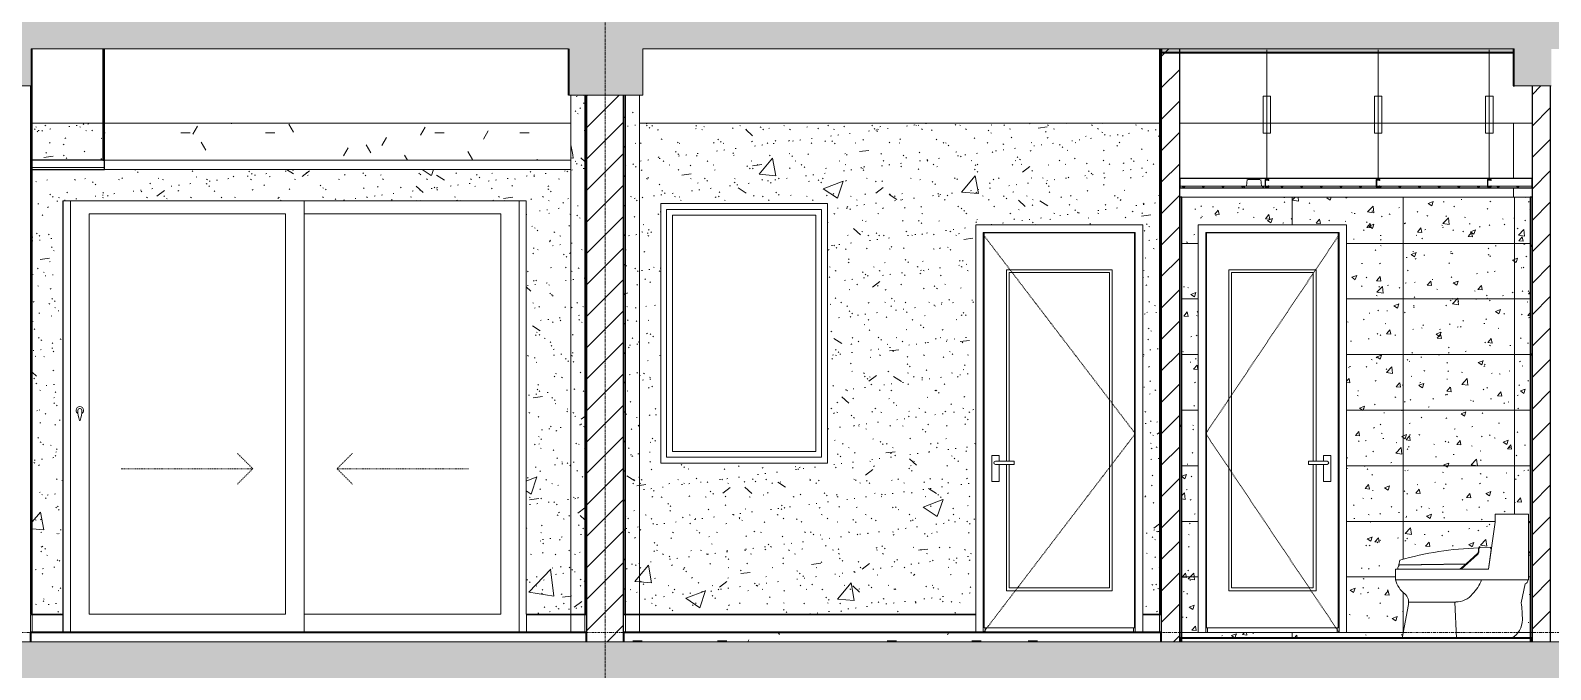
# Model space of a CAD drawing. Header units: millimetres. Extents: x -92143 to -2058, y -8802 to 35300.
# Drawn here: x -64837 to -56637, y 19000 to 22450 of the extents above; entities that cross this region are included whole.
import ezdxf

# ---------------------------------------------------------------- set-up
doc = ezdxf.new("R2010")
doc.units = ezdxf.units.MM
for name, pattern in [('Centre', [31.75, 6.35, -4.7625, 15.875, -4.7625]), ('Dash', [6.35, 3.175, -3.175]), ('Grid Line', [22.225, 12.7, -3.175, 3.175, -3.175])]:
    doc.linetypes.add(name, pattern=pattern)
for name, color, linetype, lineweight in [('0-1', 7, 'Continuous', 5), ('A-CLNG', 13, 'Continuous', 9), ('A-CLNG-1', 250, 'Continuous', 25), ('A-CLNG-2', 7, 'Continuous', 9), ('A-CLNG-PATT-1', 9, 'Continuous', 9), ('A-CLNG-PATT-3', 254, 'Continuous', 18), ('A-DETL-GENF', 92, 'Continuous', 9), ('A-DETL-GENF-1', 7, 'Continuous', 9), ('A-DETL-GENF-HDLN-1', 7, 'Dash', 9), ('A-DETL-THIN', 151, 'Continuous', 9), ('A-DOOR', 31, 'Continuous', 9), ('A-DOOR-1', 7, 'Continuous', 9), ('A-DOOR-FRAM', 31, 'Continuous', 9), ('A-DOOR-GLAZ', 31, 'Continuous', 9), ('A-DOOR-HDLN', 31, 'Dash', 18), ('A-FLOR-1', 10, 'Continuous', 35), ('A-FLOR-HRAL', 11, 'Continuous', 9), ('A-FLOR-HRAL-1', 253, 'Continuous', 18), ('A-FLOR-HRAL-2', 9, 'Continuous', 9), ('A-FLOR-LEVL-2', 51, 'Centre', 9), ('A-FLOR-PATT-1', 7, 'Continuous', 9), ('A-FLOR-PATT-2', 67, 'Continuous', 9), ('A-GLAZ', 151, 'Continuous', 9), ('A-GLAZ-1', 7, 'Continuous', 9), ('A-WALL-1', 7, 'Continuous', 9), ('A-WALL-2', 250, 'Continuous', 25), ('A-WALL-3', 113, 'Continuous', 25), ('A-WALL-PATT-1', 7, 'Continuous', 9), ('A-WALL-PATT-2', 9, 'Continuous', 9), ('A-WALL-PATT-4', 111, 'Continuous', 9), ('E-LITE-EQPM', 33, 'Continuous', 9), ('E-LITE-EQPM-1', 7, 'Continuous', 9), ('I-WALL-1', 250, 'Continuous', 25), ('I-WALL-2', 7, 'Continuous', 9), ('P-SANR-FIXT', 6, 'Continuous', 9), ('P-SANR-FIXT-1', 7, 'Continuous', 9), ('S-BEAM-1', 12, 'Continuous', 5), ('S-BEAM-2', 7, 'Continuous', 9), ('S-BEAM-3', 10, 'Continuous', 35), ('S-COLS-1', 7, 'Continuous', 9), ('S-GRID-1', 1, 'Grid Line', 9)]:
    doc.layers.add(name, color=color, linetype=linetype, lineweight=lineweight)
pattern_1 = [(0, (-51987.05, 14125), (609.6, 152.4), [50.292, -406.908, 50.292, -406.908, -2438.4]), (0, (-51987.05, 14125), (609.6, 152.4), [-914.4, 50.292, -864.108, 50.292, -406.908, -1066.8]), (0, (-51987.05, 14125), (609.6, 152.4), [-2286, 50.292, -254.508, 50.292, -711.708]), (120, (-51758.45, 14201.2), (-436.7823, 451.7291), [50.292, -406.908, 50.292, -2845.308]), (120, (-51758.45, 14201.2), (-436.7823, 451.7291), [-507.492, -406.908, 50.292, -864.108, -1524]), (120, (-51758.45, 14201.2), (-436.7823, 451.7291), [-1828.8, 50.292, -406.908, 50.292, -1016.508]), (120, (-51758.45, 14201.2), (-436.7823, 451.7291), [-2336.292, -254.508, 50.292, -711.708]), (240, (-51682.25, 14506), (-172.8177, -604.1291), [50.292, -406.908, 50.292, -406.908, -2438.4]), (240, (-51682.25, 14506), (-172.8177, -604.1291), [-914.4, 50.292, -864.108, 50.292, -406.908, -1066.8]), (240, (-51682.25, 14506), (-172.8177, -604.1291), [-2286, 50.292, -254.508, 50.292, -711.708])]
pattern_2 = [(45, (-51987.05, 14125), (-79.5495, 79.5495), [])]
pattern_3 = [(50, (-51987.05, 14125), (1093.104, -95.634), [114.3, -1257.3]), (355, (-51987, 14125), (-211.46, 1146.34), [91.44, -1005.84]), (100.451, (-51896, 14117), (881.656, 1050.7), [97.14, -1068.54]), (46.184, (-51987, 14429.8), (1626.47, -252.26), [171.45, -1885.95]), (96.636, (-51851.5, 14408.8), (1424.42, 1484.57), [145.71, -1602.81]), (351.184, (-51987, 14429.8), (1424.43, 1484.55), [137.16, -1508.76]), (21, (-51834.65, 14353.6), (909.686, -613.59), [114.3, -1257.3]), (326, (-51834.7, 14353.6), (370.81, 1105.13), [91.44, -1005.84]), (71.451, (-51758.8, 14302.5), (1280.5, 491.53), [97.14, -1068.54]), (37.5, (-51987.05, 14125), (18.531, 507.33), [50.292, -943.356, 50.292, -970.788, -1009.65]), (37.5, (-51987.05, 14125), (18.531, 507.33), [-2014.73, 50.29, -959.36]), (7.5, (-51987.05, 14125), (400.918, 601.084), [50.292, -531.876, 50.292, -920.496, -384.81]), (7.5, (-51987.05, 14125), (400.918, 601.084), [-1552.956, 50.29, -334.52]), (327.5, (-52326.9, 14125), (813.545, -34.374), [50.292, -330.708, 50.292, -1138.428, -1577.34]), (327.5, (-52326.9, 14125), (813.545, -34.374), [-1569.72, 50.29, -1527.05]), (317.5, (-52479.3, 14125), (888.775, 152.56), [50.29, -445.01, 50.29, -739.14, -1120.14]), (317.5, (-52479.3, 14125), (888.775, 152.56), [-1284.73, 50.29, -1069.85])]
pattern_4 = [(37.5, (-51987.05, 14125), (-4.7995, 146.8239), [5.029, -110.795, 5.029, -124.511, -123.825]), (37.5, (-51987.05, 14125), (-4.7995, 146.8239), [-245.364, 5.029, -118.796]), (7.5, (-51987.05, 14125), (134.8574, 215.0472), [5.029, -57.455, 5.029, -99.365, -40.005]), (7.5, (-51987.05, 14125), (134.8574, 215.0472), [-166.878, 5.029, -34.976]), (327.5, (-52080.78, 14125), (237.2978, 0.4316), [5.029, -33.071, 5.029, -132.131, -179.07]), (327.5, (-52080.78, 14125), (237.2978, 0.4316), [-175.26, 5.029, -174.041]), (317.5, (-52080.78, 14125), (229.067, 66.8792), [5.029, -14.021, 5.029, -84.887, -102.87]), (317.5, (-52080.78, 14125), (229.067, 66.8792), [-108.966, 5.029, -97.841])]
pattern_5 = [(45, (-51987.05, 14125), (-84.8528, 84.8528), [])]

# ---------------------------------------------------------------- blocks, each defined once
blk = doc.blocks.new('NCV_TKTC_KET CAU_rvt-1-TKCS_MẶT CẮT E')
at = {"layer": 'A-FLOR-PATT-1'}
h = blk.add_hatch(color=256, dxfattribs=at)
h.paths.add_polyline_path([(-73236.9, 22330), (-73236.9, 22350), (-75336.9, 22350), (-75336.9, 22330), (-73506.3, 22330)])
h.paths.add_polyline_path([(-48844.9, 22330), (-48635.6, 22330), (-48635.6, 22350), (-50536.9, 22350), (-50536.9, 22330), (-49461.4, 22330)])
h.paths.add_polyline_path([(-20336.9, 22330), (-20336.9, 22350), (-22235.3, 22350), (-22235.3, 22330), (-20484.2, 22330)])
h.paths.add_polyline_path([(-66936.9, 22330), (-65032.3, 22330), (-65032.3, 22350), (-66936.9, 22350)])
h.paths.add_polyline_path([(-48435.6, 22330), (-48433.3, 22330), (-48433.3, 22350), (-48435.6, 22350)])
h.paths.add_polyline_path([(-22435.3, 22330), (-22435.3, 22350), (-22438.4, 22349.9), (-22438.4, 22330)])
h.paths.add_polyline_path([(-42336.9, 22330), (-40434.4, 22330), (-40434.4, 22350), (-42336.9, 22350)])
h.paths.add_polyline_path([(-56833.3, 22330), (-56833.3, 22350), (-58736.9, 22350), (-58736.9, 22330), (-56859.9, 22330)])
h.paths.add_polyline_path([(-28536.9, 22330), (-28536.9, 22350), (-30435.3, 22350), (-30435.3, 22330), (-29115.7, 22330)])
h.paths.add_polyline_path([(-30635.3, 22330), (-30635.3, 22350), (-30638.4, 22350), (-30638.4, 22330)])
at = {"layer": 'S-BEAM-1'}
blk.add_hatch(color=256, dxfattribs=at).paths.add_polyline_path([(-56833.3, 22150), (-56833.3, 22350), (-56836.9, 22350), (-56836.9, 22150)])
at = {"layer": 'A-FLOR-1'}
for p, q in [((-58736.9, 22350), (-58736.9, 22330)), ((-58736.9, 22330), (-56833.3, 22330))]:
    blk.add_line(p, q, dxfattribs=at)
at = {"layer": 'S-BEAM-2'}
for p, q in [((-64446.9, 21950), (-64826.9, 21950)), ((-61921.9, 21950), (-64436.9, 21950)), ((-59936.9, 21950), (-61551.9, 21950)), ((-58746.9, 21950), (-59936.9, 21950)), ((-56836.9, 21950), (-58636.9, 21950)), ((-56736.9, 21950), (-56836.9, 21950))]:
    blk.add_line(p, q, dxfattribs=at)
at = {"layer": 'S-BEAM-3'}
for p, q in [((-61934.4, 22350), (-61934.4, 22100)), ((-56836.9, 22350), (-56836.9, 22150)), ((-56836.9, 22150), (-56833.3, 22150))]:
    blk.add_line(p, q, dxfattribs=at)
blk = doc.blocks.new('Railing - Railing-999613-TKCS_MẶT CẮT E')
at = {"layer": 'A-FLOR-HRAL-1'}
for p, q in [((-61836.9, 22695), (-61846.9, 22695)), ((-61846.9, 22695), (-61846.9, 22600)), ((-61836.9, 22600), (-61836.9, 22695)), ((-61846.9, 22600), (-61836.9, 22600))]:
    blk.add_line(p, q, dxfattribs=at)
at = {"layer": 'A-FLOR-HRAL-2'}
for p, q in [((-62160.3, 22600), (-62160.3, 22695)), ((-62160.3, 22695), (-61921.9, 22695)), ((-61921.9, 22600), (-61921.9, 22695)), ((-61921.9, 22695), (-61846.9, 22695))]:
    blk.add_line(p, q, dxfattribs=at)
blk = doc.blocks.new('Railing - Railing-999612-TKCS_MẶT CẮT E')
at = {"layer": 'A-FLOR-HRAL-1'}
for p, q in [((-64826.9, 22695), (-64836.9, 22695)), ((-64836.9, 22695), (-64836.9, 22600)), ((-64826.9, 22600), (-64826.9, 22695)), ((-64836.9, 22600), (-64826.9, 22600))]:
    blk.add_line(p, q, dxfattribs=at)
blk = doc.blocks.new('Railing - Railing-915969-TKCS_MẶT CẮT E')
at = {"layer": 'A-FLOR-HRAL-2'}
for p, q in [((-64826.9, 5695), (-64662.4, 5695)), ((-64662.4, 5695), (-64662.4, 5600))]:
    blk.add_line(p, q, dxfattribs=at)
blk = doc.blocks.new('Railing - Railing-915982-TKCS_MẶT CẮT E')
at = {"layer": 'A-FLOR-HRAL-1'}
for p, q in [((-58736.9, 5695), (-58746.9, 5695)), ((-58746.9, 5695), (-58746.9, 5600)), ((-58736.9, 5600), (-58736.9, 5695)), ((-58746.9, 5600), (-58736.9, 5600))]:
    blk.add_line(p, q, dxfattribs=at)
at = {"layer": 'A-FLOR-HRAL-2'}
for p, q in [((-58837, 5600), (-58837, 5695)), ((-58837, 5695), (-58746.9, 5695))]:
    blk.add_line(p, q, dxfattribs=at)
blk = doc.blocks.new('Railing - Railing-915983-TKCS_MẶT CẮT E')
at = {"layer": 'A-FLOR-HRAL-1'}
for p, q in [((-61626.9, 5695), (-61636.9, 5695)), ((-61636.9, 5695), (-61636.9, 5600)), ((-61626.9, 5600), (-61626.9, 5695)), ((-61636.9, 5600), (-61626.9, 5600))]:
    blk.add_line(p, q, dxfattribs=at)
at = {"layer": 'A-FLOR-HRAL-2'}
for p, q in [((-61626.9, 5695), (-61551.9, 5695)), ((-61551.9, 5600), (-61551.9, 5695)), ((-61551.9, 5695), (-59737, 5695)), ((-59737, 5695), (-59737, 5600))]:
    blk.add_line(p, q, dxfattribs=at)
blk = doc.blocks.new('CL_01-VÁCH DỰNG THẠCH CAO CĂN HỘ LOẠI 1-5A2 - CL_01-VÁCH DỰNG THẠCH CAO CĂN HỘ LOẠI 1A-5-V186-TKCS_MẶT CẮT E')
at = {"layer": 'A-CLNG-PATT-3'}
h = blk.add_hatch(dxfattribs=at)
h.set_pattern_fill('FP_2', color=256, style=0, pattern_type=2)
h.set_pattern_definition(pattern_1)
h.paths.add_polyline_path([(-62408.7, 21750), (-61921.9, 21750), (-61921.9, 21950), (-64436.9, 21950), (-64436.9, 21750), (-63641.8, 21750)])
at = {"layer": 'A-CLNG-1'}
for p, q in [((-64446.9, 22350), (-64446.9, 21750)), ((-64436.9, 21750), (-64436.9, 22350)), ((-64446.9, 21750), (-64436.9, 21750))]:
    blk.add_line(p, q, dxfattribs=at)
blk = doc.blocks.new('DOOR_CW_01 CANH MO-PANEL KINH - DIW_01-900x2200-CỬA GỖ VÂN LAMINATE-553393-TKCS_MẶT CẮT E')
at = {"layer": 'A-DETL-GENF-HDLN-1'}
for p, q in [((-50676.9, 6673.5), (-51496.9, 7747)), ((-51496.9, 5600), (-50676.9, 6673.5))]:
    blk.add_line(p, q, dxfattribs=at)
at = {"layer": 'A-DOOR-1'}
for p, q in [((-51496.9, 7760), (-51496.9, 5600)), ((-51496.9, 7760), (-50676.9, 7760)), ((-50681.9, 7758), (-51491.9, 7758)), ((-51491.9, 7758), (-51491.9, 5626)), ((-50681.9, 5626), (-50681.9, 7758)), ((-50676.9, 5600), (-50676.9, 7760)), ((-51371.9, 6524.5), (-51371.9, 7558)), ((-51371.9, 7558), (-50801.9, 7558)), ((-50801.9, 7558), (-50801.9, 5826)), ((-51356.9, 7543), (-51356.9, 6524.5)), ((-50816.9, 7543), (-51356.9, 7543)), ((-50816.9, 5841), (-50816.9, 7543)), ((-51412.2, 6556), (-51451.7, 6556)), ((-51451.7, 6556), (-51451.7, 6416)), ((-51356.9, 6524.5), (-51431.9, 6524.5)), ((-51356.9, 6507.5), (-51431.9, 6507.5)), ((-51412.2, 6524.5), (-51412.2, 6556)), ((-51412.2, 6416), (-51412.2, 6507.5)), ((-51371.9, 5826), (-51371.9, 6507.5)), ((-51356.9, 6524.5), (-51331.1, 6524.5)), ((-51356.9, 6507.5), (-51356.9, 5841)), ((-51331.1, 6507.5), (-51356.9, 6507.5)), ((-51331.1, 6524.5), (-51331.1, 6507.5)), ((-51451.7, 6416), (-51412.2, 6416)), ((-50801.9, 5826), (-51371.9, 5826)), ((-51356.9, 5841), (-50816.9, 5841)), ((-51536.9, 5695), (-51536.9, 5700)), ((-50636.9, 5700), (-50636.9, 5695)), ((-51491.9, 5626), (-50681.9, 5626)), ((-51486.9, 5626), (-51486.9, 5600)), ((-50686.9, 5626), (-50686.9, 5600))]:
    blk.add_line(p, q, dxfattribs=at)
for start, end in [(90, 180), (180, 270)]:
    blk.add_arc((-51431.9, 6516), 8.5, start, end, dxfattribs=at)
blk = doc.blocks.new('DOOR_CW_01 CANH MO-PANEL KINH - DIG_02-800x2200-CỬA NHÔM KÍNH-401063-TKCS_MẶT CẮT E')
at = {"layer": 'A-DETL-GENF-HDLN-1'}
for p, q in [((-50297.3, 6673.5), (-49577.3, 7747)), ((-49577.3, 5600), (-50297.3, 6673.5))]:
    blk.add_line(p, q, dxfattribs=at)
at = {"layer": 'A-DOOR-1'}
for p, q in [((-50297.3, 7760), (-50297.3, 5600)), ((-50297.3, 7760), (-49577.3, 7760)), ((-50292.3, 7758), (-50292.3, 5626)), ((-49582.3, 7758), (-50292.3, 7758)), ((-49582.3, 5626), (-49582.3, 7758)), ((-49577.3, 5600), (-49577.3, 7760)), ((-50172.3, 7558), (-49702.3, 7558)), ((-50172.3, 5826), (-50172.3, 7558)), ((-49702.3, 7558), (-49702.3, 6524.5)), ((-49717.3, 7543), (-50157.3, 7543)), ((-50157.3, 7543), (-50157.3, 5841)), ((-49717.3, 6524.5), (-49717.3, 7543)), ((-49743.2, 6524.5), (-49717.3, 6524.5)), ((-49743.2, 6507.5), (-49743.2, 6524.5)), ((-49717.3, 6507.5), (-49743.2, 6507.5)), ((-49642.3, 6524.5), (-49717.3, 6524.5)), ((-49717.3, 5841), (-49717.3, 6507.5)), ((-49642.3, 6507.5), (-49717.3, 6507.5)), ((-49702.3, 6507.5), (-49702.3, 5826)), ((-49662.1, 6556), (-49662.1, 6524.5)), ((-49622.6, 6556), (-49662.1, 6556)), ((-49662.1, 6507.5), (-49662.1, 6416)), ((-49622.6, 6416), (-49622.6, 6556)), ((-49662.1, 6416), (-49622.6, 6416)), ((-49702.3, 5826), (-50172.3, 5826)), ((-50157.3, 5841), (-49717.3, 5841)), ((-50292.3, 5626), (-49582.3, 5626)), ((-50287.3, 5600), (-50287.3, 5626)), ((-49587.3, 5600), (-49587.3, 5626))]:
    blk.add_line(p, q, dxfattribs=at)
for start, end in [(0, 90), (270, 360)]:
    blk.add_arc((-49642.3, 6516), 8.5, start, end, dxfattribs=at)
blk = doc.blocks.new('M_Fixed - 900 x 1400-901191-TKCS_MẶT CẮT E')
at = {"layer": 'A-GLAZ-1'}
for p, q in [((-53204.9, 6547), (-53204.9, 7883)), ((-53204.9, 7883), (-52368.9, 7883)), ((-52368.9, 7883), (-52368.9, 6547)), ((-53173.9, 6578), (-53173.9, 7852)), ((-53173.9, 7852), (-52399.9, 7852)), ((-52399.9, 7852), (-52399.9, 6578)), ((-52399.9, 6578), (-53173.9, 6578)), ((-52368.9, 6547), (-53204.9, 6547))]:
    blk.add_line(p, q, dxfattribs=at)
blk = doc.blocks.new('TOILET - TOILET-348229-TKCS_MẶT CẮT E')
at = {"layer": 'P-SANR-FIXT-1'}
for p, q in [((-48735.6, 6238.8), (-48735.6, 6196.1)), ((-48556.6, 6238.8), (-48735.6, 6238.8)), ((-48556.6, 5884.5), (-48556.6, 6238.8)), ((-48735.6, 6196.1), (-48772.1, 5942.7)), ((-49251, 5991.3), (-49254.7, 5965.3)), ((-48830.9, 6022.1), (-48920.2, 5942.7)), ((-48892.8, 5971.6), (-48829.5, 6027.8)), ((-48825.8, 6040.7), (-48825.8, 6057.1)), ((-48762.2, 6059.4), (-48823, 6057.8)), ((-48772.1, 5942.7), (-48756.8, 6048.9)), ((-48756.8, 6048.9), (-48760.2, 6058.1)), ((-48772.1, 5942.7), (-49273.5, 5942.7)), ((-49273.5, 5942.7), (-49273.5, 5884.5)), ((-49260.4, 5950.7), (-49260.4, 5942.7)), ((-49260.4, 5942.7), (-48926.9, 5942.7)), ((-49254.7, 5965.3), (-48892.8, 5971.6)), ((-48894.8, 5970), (-49253.9, 5963.7)), ((-48926.9, 5942.7), (-48894.8, 5970)), ((-48920.2, 5942.7), (-48772.1, 5942.7)), ((-49273.5, 5884.5), (-48556.6, 5884.5)), ((-48596, 5760.8), (-48574.2, 5863.3)), ((-48559.8, 5884.5), (-48556.6, 5884.5)), ((-49204, 5751.5), (-49237.9, 5570)), ((-48948.9, 5764.9), (-49202.5, 5764.9)), ((-48943.9, 5570), (-48954.1, 5764.9))]:
    blk.add_line(p, q, dxfattribs=at)
for centre, radius, start, end in [((-48763.6, 4249.5), 1808.7, 91.96954, 105.63378), ((-48847.1, 6039.8), 24, 312.65493, 353.34507), ((-48850.1, 6040.7), 24.3, 328, 0), ((-50067.9, 6068.4), 1244.9, 358.55642, 359.51417), ((-48762.2, 6057.2), 2.2, 24.51614, 91.48386), ((-49228.4, 5943), 32.8, 140.92973, 166.55141), ((-49128.9, 5924.8), 150, 195.58387, 230.94135), ((-49003.8, 5954.4), 206.2, 314.86385, 340.16833), ((-48578.4, 5881.7), 18.9, 283, 8.44138), ((-49259.2, 5764.2), 56.7, 347.05865, 50.94135), ((-48948.9, 5881.3), 116.3, 270, 321.12142), ((-49152.3, 5674.2), 563, 359.42772, 8.84035), ((-48706, 5669.8), 116.7, 300.6227, 359.42772)]:
    blk.add_arc(centre, radius, start, end, dxfattribs=at)
blk = doc.blocks.new('LIC_10-ĐÈN LED DOWNLIGHT ÂM TRẦN_ P_6W_ ÁNH SÁNG 4000K - LIC_10-ĐÈN LED DOWNLIGHT ÂM TRẦN_ P_6W_ ÁNH SÁNG 4000K-V2-TKCS_MẶT CẮT E')
at = {"layer": 'E-LITE-EQPM-1'}
for p, q in [((-41874.5, 8045), (-41877, 8009)), ((-41804.5, 8045), (-41869.4, 8045)), ((-41796.9, 8009), (-41799.4, 8045)), ((-41896.9, 8000), (-41896.9, 7998)), ((-41896.9, 7998), (-41891, 7998)), ((-41776.9, 7998), (-41896.9, 7998)), ((-41895.8, 8000), (-41893.4, 8000)), ((-41893.3, 8000), (-41876.1, 8000)), ((-41782.9, 8000), (-41891, 8000)), ((-41887.9, 8009), (-41887.9, 8000)), ((-41885.5, 8000), (-41882.1, 8000)), ((-41791, 8009), (-41882.9, 8009)), ((-41882, 8002), (-41882, 8000)), ((-41881.1, 8000), (-41878.6, 8000)), ((-41873.6, 8000), (-41800.3, 8000)), ((-41860.6, 8000), (-41853.3, 8000)), ((-41820.5, 8000), (-41813.3, 8000)), ((-41797.7, 8000), (-41780.6, 8000)), ((-41795.3, 8000), (-41792.7, 8000)), ((-41791.9, 8000), (-41791.9, 8002)), ((-41791.8, 8000), (-41788.4, 8000)), ((-41785.9, 8000), (-41785.9, 8009)), ((-41782.9, 7998), (-41776.9, 7998)), ((-41780.5, 8000), (-41778.1, 8000)), ((-41776.9, 7998), (-41776.9, 8000))]:
    blk.add_line(p, q, dxfattribs=at)
blk = doc.blocks.new('NCV_TKTC_TANG 6 - 8_rvt-3-TKCS_MẶT CẮT E')
at = {"layer": 'A-CLNG-PATT-1'}
h = blk.add_hatch(dxfattribs=at)
h.set_pattern_fill('FP_4', color=256, style=0, pattern_type=2)
h.set_pattern_definition([(45, (-51987.05, 14125), (-53.033, 53.033), []), (135, (-51987.05, 14125), (-53.033, -53.033), [])])
h.paths.add_polyline_path([(-58636.9, 21600), (-58283.4, 21600), (-58282.9, 21609), (-58636.9, 21610)])
h.paths.add_polyline_path([(-58190.5, 21600), (-56736.9, 21600), (-56736.9, 21610), (-56957.4, 21610), (-56957.4, 21605), (-56977.4, 21605), (-56977.4, 21610), (-57557.4, 21610), (-57557.4, 21605), (-57577.4, 21605), (-57577.4, 21610), (-58157.4, 21609), (-58157.4, 21605), (-58177.4, 21605), (-58177.4, 21610), (-58190.5, 21609)])
h.paths.add_polyline_path([(-58174.9, 21607.5), (-58158.8, 21609), (-58159.9, 21610), (-58174.9, 21609)])
h.paths.add_polyline_path([(-57574.9, 21607.5), (-57559.9, 21607.5), (-57559.9, 21610), (-57574.9, 21610)])
h.paths.add_polyline_path([(-56959.9, 21607.5), (-56959.9, 21610), (-56974.9, 21610), (-56974.9, 21607.5)])
at = {"layer": 'A-FLOR-PATT-2'}
h = blk.add_hatch(dxfattribs=at)
h.set_pattern_fill('FP_2', color=256, style=0, pattern_type=2)
h.set_pattern_definition(pattern_1)
h.paths.add_polyline_path([(-59017.7, 19150), (-58736.9, 19150), (-58736.9, 19200), (-61636.9, 19200), (-61636.9, 19150), (-59326, 19150)])
at = {"layer": 'A-WALL-PATT-1'}
h = blk.add_hatch(dxfattribs=at)
h.set_pattern_fill('FP_5', color=256, style=0, pattern_type=2)
h.set_pattern_definition(pattern_2)
h.paths.add_polyline_path([(-64836.9, 19300), (-64826.9, 19300), (-64826.9, 22350), (-64832.3, 22350), (-64832.3, 22150), (-64836.9, 22150), (-64836.9, 19369.8)])
h = blk.add_hatch(dxfattribs=at)
h.set_pattern_fill('FP_5', color=256, style=0, pattern_type=2)
h.set_pattern_definition(pattern_2)
h.paths.add_polyline_path([(-58746.9, 19300), (-58736.9, 19300), (-58736.9, 22350), (-58746.9, 22350), (-58746.9, 19369.8)])
h = blk.add_hatch(dxfattribs=at)
h.set_pattern_fill('FP_5', color=256, style=0, pattern_type=2)
h.set_pattern_definition(pattern_2)
h.paths.add_polyline_path([(-61846.9, 19300), (-61836.9, 19300), (-61836.9, 22100), (-61846.9, 22100), (-61846.9, 19369.8)])
h = blk.add_hatch(dxfattribs=at)
h.set_pattern_fill('FP_5', color=256, style=0, pattern_type=2)
h.set_pattern_definition(pattern_2)
h.paths.add_polyline_path([(-61636.9, 19300), (-61626.9, 19300), (-61626.9, 22100), (-61636.9, 22100), (-61636.9, 19369.8)])
at = {"layer": 'A-WALL-PATT-2'}
h = blk.add_hatch(dxfattribs=at)
h.set_pattern_fill('FP_1', color=256, style=0, pattern_type=2)
h.set_pattern_definition(pattern_5)
h.paths.add_polyline_path([(-58709.5, 19150), (-58636.9, 19150), (-58636.9, 22350), (-58736.9, 22350), (-58736.9, 19150)])
h = blk.add_hatch(dxfattribs=at)
h.set_pattern_fill('FP_1', color=256, style=0, pattern_type=2)
h.set_pattern_definition(pattern_5)
h.paths.add_polyline_path([(-56736.9, 19150), (-56636.9, 19150), (-56636.9, 22150), (-56736.9, 22150), (-56736.9, 19369.8)])
h = blk.add_hatch(dxfattribs=at)
h.set_pattern_fill('FP_7', color=256, style=0, pattern_type=2)
h.set_pattern_definition(pattern_3)
h.paths.add_polyline_path([(-61911.9, 19300), (-61911.9, 22100), (-61921.9, 22100), (-61921.9, 19300)])
h = blk.add_hatch(dxfattribs=at)
h.set_pattern_fill('FP_6', color=256, style=0, pattern_type=2)
h.set_pattern_definition(pattern_4)
h.paths.add_polyline_path([(-61911.9, 19300), (-61911.9, 22100), (-61921.9, 22100), (-61921.9, 19300)])
h = blk.add_hatch(dxfattribs=at)
h.set_pattern_fill('FP_7', color=256, style=0, pattern_type=2)
h.set_pattern_definition(pattern_3)
h.paths.add_polyline_path([(-61846.9, 19300), (-61846.9, 22100), (-61911.9, 22100), (-61911.9, 19300)])
h = blk.add_hatch(dxfattribs=at)
h.set_pattern_fill('FP_6', color=256, style=0, pattern_type=2)
h.set_pattern_definition(pattern_4)
h.paths.add_polyline_path([(-61846.9, 19300), (-61846.9, 22100), (-61911.9, 22100), (-61911.9, 19300)])
h = blk.add_hatch(dxfattribs=at)
h.set_pattern_fill('FP_7', color=256, style=0, pattern_type=2)
h.set_pattern_definition(pattern_3)
h.paths.add_polyline_path([(-61626.9, 19300), (-61551.9, 19300), (-61551.9, 22100), (-61626.9, 22100), (-61626.9, 19369.8)])
h = blk.add_hatch(dxfattribs=at)
h.set_pattern_fill('FP_6', color=256, style=0, pattern_type=2)
h.set_pattern_definition(pattern_4)
h.paths.add_polyline_path([(-61626.9, 19300), (-61551.9, 19300), (-61551.9, 22100), (-61626.9, 22100), (-61626.9, 19369.8)])
h = blk.add_hatch(dxfattribs=at)
h.set_pattern_fill('FP_7', color=256, style=0, pattern_type=2)
h.set_pattern_definition(pattern_3)
h.paths.add_polyline_path([(-64826.9, 19300), (-64662.4, 19300), (-64662.4, 21530), (-62162.4, 21530), (-62162.4, 19300), (-61921.9, 19300), (-61921.9, 21700), (-64826.9, 21700), (-64826.9, 19369.8)])
h.paths.add_polyline_path([(-64705, 21750), (-64446.9, 21750), (-64446.9, 21950), (-64826.9, 21950), (-64826.9, 21750)])
h = blk.add_hatch(dxfattribs=at)
h.set_pattern_fill('FP_6', color=256, style=0, pattern_type=2)
h.set_pattern_definition(pattern_4)
h.paths.add_polyline_path([(-64826.9, 19300), (-64662.4, 19300), (-64662.4, 21530), (-62162.4, 21530), (-62162.4, 19300), (-61921.9, 19300), (-61921.9, 21700), (-64826.9, 21700), (-64826.9, 19369.8)])
h.paths.add_polyline_path([(-64705, 21750), (-64446.9, 21750), (-64446.9, 21950), (-64826.9, 21950), (-64826.9, 21750)])
h = blk.add_hatch(dxfattribs=at)
h.set_pattern_fill('FP_7', color=256, style=0, pattern_type=2)
h.set_pattern_definition(pattern_3)
h.paths.add_polyline_path([(-61175.6, 19300), (-59736.9, 19300), (-59736.9, 21400), (-58836.9, 21400), (-58836.9, 19300), (-58746.9, 19300), (-58746.9, 21950), (-61551.9, 21950), (-61551.9, 19300)])
h.paths.add_polyline_path([(-61436.9, 20115), (-61436.9, 21515), (-60536.9, 21515), (-60536.9, 20115), (-61175.6, 20115)])
h = blk.add_hatch(dxfattribs=at)
h.set_pattern_fill('FP_6', color=256, style=0, pattern_type=2)
h.set_pattern_definition(pattern_4)
h.paths.add_polyline_path([(-61175.6, 19300), (-59736.9, 19300), (-59736.9, 21400), (-58836.9, 21400), (-58836.9, 19300), (-58746.9, 19300), (-58746.9, 21950), (-61551.9, 21950), (-61551.9, 19300)])
h.paths.add_polyline_path([(-61436.9, 20115), (-61436.9, 21515), (-60536.9, 21515), (-60536.9, 20115), (-61175.6, 20115)])
h = blk.add_hatch(dxfattribs=at)
h.set_pattern_fill('FP_2', color=256, style=0, pattern_type=2)
h.set_pattern_definition(pattern_1)
h.paths.add_polyline_path([(-58626.9, 19150), (-58626.9, 21550), (-58636.9, 21550), (-58636.9, 19150)])
h = blk.add_hatch(dxfattribs=at)
h.set_pattern_fill('FP_18', color=256, style=0, pattern_type=2)
h.set_pattern_definition([(50, (-51987.05, 14125), (273.276, -23.909), [28.575, -314.325]), (355, (-51987.05, 14125), (-52.865, 286.585), [22.86, -251.46]), (100.451, (-51964.28, 14123), (220.414, 262.6745), [24.285, -267.135]), (46.184, (-51987.05, 14201.2), (406.619, -63.065), [42.862, -471.487]), (96.636, (-51953.17, 14195.94), (356.104, 371.141), [36.428, -400.703]), (351.184, (-51987.05, 14201.2), (356.107, 371.138), [34.29, -377.19]), (21, (-51948.95, 14182.15), (227.421, -153.398), [28.575, -314.325]), (326, (-51948.95, 14182.15), (92.703, 276.282), [22.86, -251.46]), (71.451, (-51930, 14169.37), (320.1254, 122.8816), [24.285, -267.135]), (37.5, (-51987.05, 14125), (4.6325, 126.8326), [5.029, -243.383, 5.029, -250.241, -252.413]), (37.5, (-51987.05, 14125), (4.6325, 126.8326), [-503.682, 5.029, -247.383]), (7.5, (-51987.05, 14125), (100.2292, 150.2711), [5.029, -140.513, 5.029, -237.668, -96.203]), (7.5, (-51987.05, 14125), (100.2292, 150.2711), [-388.239, 5.029, -91.173]), (327.5, (-52072.01, 14125), (203.3868, -8.5935), [5.029, -90.221, 5.029, -292.151, -394.335]), (327.5, (-52072.01, 14125), (203.3868, -8.5935), [-392.43, 5.029, -389.306]), (317.5, (-52110.11, 14125), (222.1944, 38.1398), [5.029, -118.796, 5.029, -192.329, -280.035]), (317.5, (-52110.11, 14125), (222.1944, 38.1398), [-321.183, 5.029, -275.006])])
h.paths.add_polyline_path([(-58626.9, 19170), (-57437.9, 19170), (-57402.5, 19364.1), (-57404, 19376.8), (-57408, 19388.5), (-57414.6, 19399.3), (-57446, 19431.2), (-57462.2, 19455.8), (-57473.5, 19484.5), (-57473.5, 19542.7), (-57460.4, 19542.7), (-57460.4, 19550.7), (-57453.9, 19563.7), (-57094.8, 19570), (-57126.9, 19542.7), (-57120.2, 19542.7), (-57026.5, 19627.8), (-57023.3, 19637), (-57023, 19657.8), (-56960.2, 19658.1), (-56956.8, 19648.9), (-56935.6, 19796.1), (-56935.6, 19838.8), (-56756.6, 19838.8), (-56756.6, 19484.5), (-56759.8, 19484.5), (-56762.9, 19471.1), (-56769.8, 19464.9), (-56774.2, 19463.3), (-56796, 19360.8), (-56790.8, 19314.8), (-56789.3, 19268.6), (-56792.6, 19242.4), (-56801.6, 19217.6), (-56816.1, 19195.4), (-56836.9, 19176), (-56847, 19170), (-56746.9, 19170), (-56746.9, 21550), (-58626.9, 21550), (-58626.9, 19369.8)])
h.paths.add_polyline_path([(-58537.3, 19200), (-58537.3, 21400), (-57737.3, 21400), (-57737.3, 19200), (-58092.9, 19200)])
h.paths.add_polyline_path([(-57454.7, 19565.3), (-57451, 19591.3), (-57311.2, 19624.5), (-57169.1, 19646.5), (-57025.8, 19657.1), (-57027.2, 19635.7), (-57030.9, 19626.5), (-57094.8, 19571.6), (-57453.9, 19565.3)])
h = blk.add_hatch(dxfattribs=at)
h.set_pattern_fill('FP_67', color=256, style=0, pattern_type=2)
h.set_pattern_definition([(0, (-58631.94, 19200), (0, 300), []), (90, (-58631.94, 19200), (-600, 4e-14), [])])
h.paths.add_polyline_path([(-58626.9, 19170), (-57437.9, 19170), (-57402.5, 19364.1), (-57404, 19376.8), (-57408, 19388.5), (-57414.6, 19399.3), (-57446, 19431.2), (-57462.2, 19455.8), (-57473.5, 19484.5), (-57473.5, 19542.7), (-57460.4, 19542.7), (-57460.4, 19550.7), (-57453.9, 19563.7), (-57094.8, 19570), (-57126.9, 19542.7), (-57120.2, 19542.7), (-57026.5, 19627.8), (-57023.3, 19637), (-57023, 19657.8), (-56960.2, 19658.1), (-56956.8, 19648.9), (-56935.6, 19796.1), (-56935.6, 19838.8), (-56756.6, 19838.8), (-56756.6, 19484.5), (-56759.8, 19484.5), (-56762.9, 19471.1), (-56769.8, 19464.9), (-56774.2, 19463.3), (-56796, 19360.8), (-56790.8, 19314.8), (-56789.3, 19268.6), (-56792.6, 19242.4), (-56801.6, 19217.6), (-56816.1, 19195.4), (-56836.9, 19176), (-56847, 19170), (-56746.9, 19170), (-56746.9, 21550), (-58626.9, 21550), (-58626.9, 19369.8)])
h.paths.add_polyline_path([(-58537.3, 19200), (-58537.3, 21400), (-57737.3, 21400), (-57737.3, 19200), (-58092.9, 19200)])
h.paths.add_polyline_path([(-57454.7, 19565.3), (-57451, 19591.3), (-57311.2, 19624.5), (-57169.1, 19646.5), (-57025.8, 19657.1), (-57027.2, 19635.7), (-57030.9, 19626.5), (-57094.8, 19571.6), (-57453.9, 19565.3)])
h = blk.add_hatch(dxfattribs=at)
h.set_pattern_fill('FP_2', color=256, style=0, pattern_type=2)
h.set_pattern_definition(pattern_1)
h.paths.add_polyline_path([(-56736.9, 19150), (-56736.9, 21550), (-56746.9, 21550), (-56746.9, 19150)])
at = {"layer": 'A-CLNG-1'}
for p, q in [((-64436.9, 21750), (-64836.9, 21750)), ((-64836.9, 21750), (-64836.9, 21700)), ((-64436.9, 21700), (-64436.9, 21750)), ((-64836.9, 21700), (-64436.9, 21700)), ((-56736.9, 21650), (-58636.9, 21650)), ((-58636.9, 21650), (-58636.9, 21600)), ((-56736.9, 21600), (-56736.9, 21650)), ((-58636.9, 21600), (-58291, 21600)), ((-58182.9, 21600), (-56736.9, 21600))]:
    blk.add_line(p, q, dxfattribs=at)
at = {"layer": 'A-CLNG-2'}
for p, q in [((-64436.9, 21750), (-61921.9, 21750)), ((-64436.9, 21710), (-64836.9, 21710)), ((-61921.9, 21700), (-64436.9, 21700)), ((-58271.5, 21610), (-58636.9, 21610)), ((-58177, 21610), (-58202.4, 21610)), ((-58158.1, 21610), (-58174.9, 21610)), ((-57577, 21610), (-58157.4, 21610)), ((-57558.1, 21610), (-57574.9, 21610)), ((-56977, 21610), (-57557.4, 21610)), ((-56958.1, 21610), (-56974.9, 21610)), ((-56736.9, 21610), (-56957.4, 21610))]:
    blk.add_line(p, q, dxfattribs=at)
at = {"layer": 'A-FLOR-1'}
for p, q in [((-61836.9, 19200), (-64836.9, 19200)), ((-64836.9, 19200), (-64836.9, 19150)), ((-61836.9, 19150), (-61836.9, 19200)), ((-58736.9, 19200), (-61636.9, 19200)), ((-61636.9, 19200), (-61636.9, 19150)), ((-58736.9, 19150), (-58736.9, 19200)), ((-56736.9, 19170), (-58636.9, 19170)), ((-58636.9, 19170), (-58636.9, 19150)), ((-56736.9, 19150), (-56736.9, 19170))]:
    blk.add_line(p, q, dxfattribs=at)
at = {"layer": 'A-WALL-1'}
for p, q in [((-61561.9, 19300), (-61561.9, 19295)), ((-59736.9, 19295), (-59736.9, 19300)), ((-58836.9, 19300), (-58836.9, 19295))]:
    blk.add_line(p, q, dxfattribs=at)
at = {"layer": 'A-WALL-2'}
for p, q in [((-58736.9, 22350), (-58736.9, 19150)), ((-58636.9, 19150), (-58636.9, 22350)), ((-56736.9, 22150), (-56736.9, 19150)), ((-56636.9, 19150), (-56636.9, 22150))]:
    blk.add_line(p, q, dxfattribs=at)
at = {"layer": 'I-WALL-1'}
for p, q in [((-64826.9, 19300), (-64826.9, 22350)), ((-58746.9, 22350), (-58746.9, 19300)), ((-58736.9, 19300), (-58736.9, 22350)), ((-64836.9, 22150), (-64836.9, 19300)), ((-61846.9, 22100), (-61846.9, 19300)), ((-61836.9, 19300), (-61836.9, 22100)), ((-61636.9, 22100), (-61636.9, 19300)), ((-61626.9, 19300), (-61626.9, 22100)), ((-58626.9, 21550), (-58636.9, 21550)), ((-58636.9, 21550), (-58636.9, 19150)), ((-58626.9, 19150), (-58626.9, 21550)), ((-56746.9, 21550), (-56746.9, 19150)), ((-56736.9, 21550), (-56746.9, 21550)), ((-56736.9, 19150), (-56736.9, 21550)), ((-64836.9, 19300), (-64826.9, 19300)), ((-61846.9, 19300), (-61836.9, 19300)), ((-61636.9, 19300), (-61626.9, 19300)), ((-58746.9, 19300), (-58736.9, 19300))]:
    blk.add_line(p, q, dxfattribs=at)
at = {"layer": 'I-WALL-2'}
for p, q in [((-61921.9, 19300), (-61921.9, 22100)), ((-61551.9, 19300), (-61551.9, 22100)), ((-64662.4, 19300), (-64662.4, 21530)), ((-64662.4, 21530), (-62162.4, 21530)), ((-62162.4, 21530), (-62162.4, 19300)), ((-61436.9, 20115), (-61436.9, 21515)), ((-61436.9, 21515), (-60536.9, 21515)), ((-60536.9, 21515), (-60536.9, 20115)), ((-56746.9, 21550), (-58626.9, 21550)), ((-59736.9, 19300), (-59736.9, 21400)), ((-59736.9, 21400), (-58836.9, 21400)), ((-58836.9, 21400), (-58836.9, 19300)), ((-58537.3, 19200), (-58537.3, 21400)), ((-58537.3, 21400), (-57737.3, 21400)), ((-57737.3, 21400), (-57737.3, 19200)), ((-60536.9, 20115), (-61436.9, 20115)), ((-64826.9, 19300), (-64662.4, 19300)), ((-62162.4, 19300), (-61921.9, 19300)), ((-61911.9, 19300), (-61921.9, 19300)), ((-61911.9, 19300), (-61846.9, 19300)), ((-61626.9, 19300), (-61551.9, 19300)), ((-61551.9, 19300), (-59736.9, 19300)), ((-58836.9, 19300), (-58746.9, 19300)), ((-57737.3, 19200), (-58537.3, 19200))]:
    blk.add_line(p, q, dxfattribs=at)
at = {"layer": 'S-COLS-1'}
for p, q in [((-56836.9, 21650), (-56836.9, 21950)), ((-56836.9, 21550), (-56836.9, 21600))]:
    blk.add_line(p, q, dxfattribs=at)
at = {"layer": 'A-CLNG'}
blk.add_blockref('CL_01-VÁCH DỰNG THẠCH CAO CĂN HỘ LOẠI 1-5A2 - CL_01-VÁCH DỰNG THẠCH CAO CĂN HỘ LOẠI 1A-5-V186-TKCS_MẶT CẮT E', (0, 0), dxfattribs=at)
at = {"layer": 'A-DOOR'}
for name in ['DOOR_CW_01 CANH MO-PANEL KINH - DIW_01-900x2200-CỬA GỖ VÂN LAMINATE-553393-TKCS_MẶT CẮT E', 'DOOR_CW_01 CANH MO-PANEL KINH - DIG_02-800x2200-CỬA NHÔM KÍNH-401063-TKCS_MẶT CẮT E']:
    blk.add_blockref(name, (-8200, 13600), dxfattribs=at)
at = {"layer": 'A-FLOR-HRAL'}
for name, p in [('Railing - Railing-999612-TKCS_MẶT CẮT E', (0, -3400)), ('Railing - Railing-915969-TKCS_MẶT CẮT E', (0, 13600)), ('Railing - Railing-999613-TKCS_MẶT CẮT E', (0, -3400)), ('Railing - Railing-915983-TKCS_MẶT CẮT E', (0, 13600)), ('Railing - Railing-915982-TKCS_MẶT CẮT E', (0, 13600))]:
    blk.add_blockref(name, p, dxfattribs=at)
at = {"layer": 'A-GLAZ'}
blk.add_blockref('M_Fixed - 900 x 1400-901191-TKCS_MẶT CẮT E', (-8200, 13600), dxfattribs=at)
at = {"layer": 'E-LITE-EQPM'}
blk.add_blockref('LIC_10-ĐÈN LED DOWNLIGHT ÂM TRẦN_ P_6W_ ÁNH SÁNG 4000K - LIC_10-ĐÈN LED DOWNLIGHT ÂM TRẦN_ P_6W_ ÁNH SÁNG 4000K-V2-TKCS_MẶT CẮT E', (-16400, 13600), dxfattribs=at)
at = {"layer": 'P-SANR-FIXT'}
blk.add_blockref('TOILET - TOILET-348229-TKCS_MẶT CẮT E', (-8200, 13600), dxfattribs=at)
blk = doc.blocks.new('DEG_02-DEG_03 - DEG_02-2500x2400mm-CỬA ĐI 02 CÁNH TRƯỢT-V79-TKCS_MẶT CẮT E')
at = {"layer": 'A-DOOR'}
for p, q in [((-38760.3, 5600), (-38760.3, 7930)), ((-39920.3, 5700), (-39920.3, 7860)), ((-39920.3, 7860), (-38860.3, 7860)), ((-38860.3, 7860), (-38860.3, 5700)), ((-38860.3, 5700), (-39920.3, 5700))]:
    blk.add_line(p, q, dxfattribs=at)
at = {"layer": 'A-DOOR', "flags": 128}
blk.add_lwpolyline([(-39968.8, 6808.7), (-39968.8, 6808.7), (-39968.8, 6808.7), (-39968.8, 6808.7), (-39968.8, 6808.7), (-39968.9, 6808.7), (-39968.9, 6808.7), (-39968.9, 6808.7), (-39968.9, 6808.7), (-39968.9, 6808.7), (-39969, 6808.7), (-39969, 6808.7), (-39969, 6808.7), (-39969, 6808.7), (-39969.1, 6808.7), (-39969.1, 6808.7), (-39969.1, 6808.7), (-39969.2, 6808.7), (-39969.2, 6808.7), (-39969.3, 6808.7), (-39969.3, 6808.7), (-39969.4, 6808.7), (-39969.4, 6808.7), (-39969.5, 6808.7), (-39969.5, 6808.7), (-39969.6, 6808.7), (-39969.6, 6808.7), (-39969.7, 6808.7), (-39969.7, 6808.7), (-39969.8, 6808.7), (-39969.8, 6808.7), (-39969.9, 6808.7), (-39969.9, 6808.7), (-39970, 6808.7), (-39970.1, 6808.7), (-39970.1, 6808.7), (-39970.2, 6808.7), (-39970.2, 6808.7), (-39970.3, 6808.7), (-39970.4, 6808.7), (-39970.4, 6808.7), (-39970.5, 6808.7), (-39970.5, 6808.7), (-39970.6, 6808.7), (-39970.7, 6808.7), (-39970.7, 6808.7), (-39970.8, 6808.7), (-39970.8, 6808.7), (-39970.9, 6808.7), (-39970.9, 6808.7), (-39971, 6808.7), (-39971, 6808.7), (-39971.1, 6808.7), (-39971.1, 6808.7), (-39971.2, 6808.7), (-39971.2, 6808.7), (-39971.3, 6808.7), (-39971.3, 6808.7), (-39971.4, 6808.7), (-39971.4, 6808.7), (-39971.5, 6808.7), (-39971.5, 6808.7), (-39971.5, 6808.7), (-39971.6, 6808.7), (-39971.6, 6808.7), (-39971.6, 6808.7), (-39971.7, 6808.7), (-39971.7, 6808.7), (-39971.7, 6808.7), (-39971.7, 6808.7), (-39971.7, 6808.7), (-39971.8, 6808.7), (-39971.8, 6808.7), (-39971.8, 6808.7), (-39971.8, 6808.7), (-39971.8, 6808.7), (-39971.8, 6808.7)], dxfattribs=at)
at = {"layer": 'A-DOOR'}
for centre, radius, start, end in [((-39970.3, 6800), 20, 0, 180), ((-39971.8, 6799.2), 9.45, 90, 180), ((-39968.8, 6799.2), 9.45, 0, 90), ((-39970.3, 6800), 20, 180, 240), ((-39816.5, 6799.2), 164.8, 180, 199.13397), ((-39969.9, 6746), 2.34, 199.13397, 261.03098), ((-39970.7, 6746), 2.34, 278.96902, 340.86603), ((-40124.1, 6799.2), 164.8, 340.86603, 0), ((-39970.3, 6800), 20, 300, 0)]:
    blk.add_arc(centre, radius, start, end, dxfattribs=at)
at = {"layer": 'A-DOOR-FRAM'}
for p, q in [((-40060.3, 7930), (-40060.3, 5600)), ((-40020.3, 5600), (-40020.3, 7930)), ((-37600.3, 5600), (-37600.3, 7930)), ((-37560.3, 5695), (-37560.3, 5700))]:
    blk.add_line(p, q, dxfattribs=at)
at = {"layer": 'A-DOOR-GLAZ'}
for p, q in [((-37700.3, 7860), (-38760.3, 7860)), ((-37700.3, 5700), (-37700.3, 7860)), ((-38760.3, 5700), (-37700.3, 5700))]:
    blk.add_line(p, q, dxfattribs=at)
at = {"layer": 'A-DOOR-HDLN'}
for p, q in [((-39037.6, 6484.2), (-39122.4, 6569.1)), ((-38583.1, 6484.2), (-38498.2, 6569.1)), ((-39747.6, 6484.2), (-39037.6, 6484.2)), ((-39037.6, 6484.2), (-39122.4, 6399.4)), ((-38583.1, 6484.2), (-38498.2, 6399.4)), ((-37873.1, 6484.2), (-38583.1, 6484.2))]:
    blk.add_line(p, q, dxfattribs=at)
blk = doc.blocks.new('Repeating Detail - THANH TREO TRẦN 700-V208-TKCS_MẶT CẮT E')
at = {"layer": 'A-DETL-GENF'}
for points in [[(-66377.4, 28405), (-66357.4, 28405), (-66357.4, 28411), (-66359.9, 28407.5), (-66374.9, 28407.5), (-66374.9, 28442.5), (-66359.9, 28442.5), (-66357.4, 28439), (-66357.4, 28445), (-66377.4, 28445)], [(-65777.4, 28405), (-65757.4, 28405), (-65757.4, 28411), (-65759.9, 28407.5), (-65774.9, 28407.5), (-65774.9, 28442.5), (-65759.9, 28442.5), (-65757.4, 28439), (-65757.4, 28445), (-65777.4, 28445)], [(-65177.4, 28405), (-65157.4, 28405), (-65157.4, 28411), (-65159.9, 28407.5), (-65174.9, 28407.5), (-65174.9, 28442.5), (-65159.9, 28442.5), (-65157.4, 28439), (-65157.4, 28445), (-65177.4, 28445)]]:
    blk.add_hatch(color=256, dxfattribs=at).paths.add_polyline_path(points)
for p, q in [((-66367.4, 28445), (-66367.4, 29145)), ((-65767.4, 28445), (-65767.4, 29145)), ((-65167.4, 28445), (-65167.4, 29145)), ((-66387.4, 28895), (-66347.4, 28895)), ((-66387.4, 28695), (-66387.4, 28895)), ((-66347.4, 28895), (-66347.4, 28695)), ((-65787.4, 28895), (-65747.4, 28895)), ((-65787.4, 28695), (-65787.4, 28895)), ((-65747.4, 28895), (-65747.4, 28695)), ((-65187.4, 28895), (-65147.4, 28895)), ((-65187.4, 28695), (-65187.4, 28895)), ((-65147.4, 28895), (-65147.4, 28695)), ((-66347.4, 28695), (-66387.4, 28695)), ((-65747.4, 28695), (-65787.4, 28695)), ((-65147.4, 28695), (-65187.4, 28695)), ((-66357.4, 28445), (-66377.4, 28445)), ((-66377.4, 28445), (-66377.4, 28405)), ((-66357.4, 28445), (-66377.4, 28445)), ((-66377.4, 28445), (-66377.4, 28405)), ((-66377.4, 28405), (-66357.4, 28405)), ((-66377.4, 28405), (-66357.4, 28405)), ((-66374.9, 28442.5), (-66359.9, 28442.5)), ((-66374.9, 28407.5), (-66374.9, 28442.5)), ((-66374.9, 28407.5), (-66374.9, 28442.5)), ((-66374.9, 28442.5), (-66359.9, 28442.5)), ((-66359.9, 28407.5), (-66374.9, 28407.5)), ((-66359.9, 28407.5), (-66374.9, 28407.5)), ((-66359.9, 28442.5), (-66359.9, 28439)), ((-66359.9, 28442.5), (-66359.9, 28439)), ((-66359.9, 28439), (-66357.4, 28439)), ((-66359.9, 28439), (-66357.4, 28439)), ((-66357.4, 28411), (-66359.9, 28411)), ((-66359.9, 28411), (-66359.9, 28407.5)), ((-66357.4, 28411), (-66359.9, 28411)), ((-66359.9, 28411), (-66359.9, 28407.5)), ((-66357.4, 28439), (-66357.4, 28445)), ((-66357.4, 28439), (-66357.4, 28445)), ((-66357.4, 28405), (-66357.4, 28411)), ((-66357.4, 28405), (-66357.4, 28411)), ((-65757.4, 28445), (-65777.4, 28445)), ((-65777.4, 28445), (-65777.4, 28405)), ((-65757.4, 28445), (-65777.4, 28445)), ((-65777.4, 28445), (-65777.4, 28405)), ((-65777.4, 28405), (-65757.4, 28405)), ((-65777.4, 28405), (-65757.4, 28405)), ((-65774.9, 28442.5), (-65759.9, 28442.5)), ((-65774.9, 28407.5), (-65774.9, 28442.5)), ((-65774.9, 28407.5), (-65774.9, 28442.5)), ((-65774.9, 28442.5), (-65759.9, 28442.5)), ((-65759.9, 28407.5), (-65774.9, 28407.5)), ((-65759.9, 28407.5), (-65774.9, 28407.5)), ((-65759.9, 28442.5), (-65759.9, 28439)), ((-65759.9, 28442.5), (-65759.9, 28439)), ((-65759.9, 28439), (-65757.4, 28439)), ((-65759.9, 28439), (-65757.4, 28439)), ((-65757.4, 28411), (-65759.9, 28411)), ((-65759.9, 28411), (-65759.9, 28407.5)), ((-65757.4, 28411), (-65759.9, 28411)), ((-65759.9, 28411), (-65759.9, 28407.5)), ((-65757.4, 28439), (-65757.4, 28445)), ((-65757.4, 28439), (-65757.4, 28445)), ((-65757.4, 28405), (-65757.4, 28411)), ((-65757.4, 28405), (-65757.4, 28411)), ((-65157.4, 28445), (-65177.4, 28445)), ((-65177.4, 28445), (-65177.4, 28405)), ((-65157.4, 28445), (-65177.4, 28445)), ((-65177.4, 28445), (-65177.4, 28405)), ((-65177.4, 28405), (-65157.4, 28405)), ((-65177.4, 28405), (-65157.4, 28405)), ((-65174.9, 28442.5), (-65159.9, 28442.5)), ((-65174.9, 28407.5), (-65174.9, 28442.5)), ((-65174.9, 28407.5), (-65174.9, 28442.5)), ((-65174.9, 28442.5), (-65159.9, 28442.5)), ((-65159.9, 28407.5), (-65174.9, 28407.5)), ((-65159.9, 28407.5), (-65174.9, 28407.5)), ((-65159.9, 28442.5), (-65159.9, 28439)), ((-65159.9, 28442.5), (-65159.9, 28439)), ((-65159.9, 28439), (-65157.4, 28439)), ((-65159.9, 28439), (-65157.4, 28439)), ((-65157.4, 28411), (-65159.9, 28411)), ((-65159.9, 28411), (-65159.9, 28407.5)), ((-65157.4, 28411), (-65159.9, 28411)), ((-65159.9, 28411), (-65159.9, 28407.5)), ((-65157.4, 28439), (-65157.4, 28445)), ((-65157.4, 28439), (-65157.4, 28445)), ((-65157.4, 28405), (-65157.4, 28411)), ((-65157.4, 28405), (-65157.4, 28411))]:
    blk.add_line(p, q, dxfattribs=at)

msp = doc.modelspace()

# ---------------------------------------------------------------- hatches: boundary and pattern name
at = {"layer": 'A-DETL-GENF-1'}
for points in [[(-17236.9, 21950), (-17236.9, 22550), (-78233.3, 22550), (-78233.3, 21950), (-77935.7, 21950), (-77935.7, 22350), (-73233.6, 22350), (-73233.6, 22150), (-73033.3, 22150), (-73033.3, 22350), (-70108.5, 22350), (-70108.5, 22100), (-69708.5, 22100), (-69708.5, 22350), (-65032.3, 22350), (-65032.3, 22150), (-64832.3, 22150), (-64832.3, 22350), (-61933.6, 22350), (-61933.6, 22100), (-61533.6, 22100), (-61533.6, 22350), (-56833.3, 22350), (-56833.3, 22150), (-56633.3, 22150), (-56633.3, 22350), (-53733.2, 22350), (-53733.2, 22100), (-53333.2, 22100), (-53333.2, 22350), (-48635.6, 22350), (-48635.6, 22150), (-48435.6, 22150), (-48435.6, 22350), (-45535.3, 22350), (-45535.3, 22100), (-45134.4, 22100), (-45134.4, 22350), (-40434.4, 22350), (-40434.4, 22150), (-40234.4, 22150), (-40234.4, 22350), (-37436.9, 22350), (-37436.9, 22100), (-37037.4, 22100), (-37037.4, 22350), (-33860.3, 22350), (-33860.3, 22100), (-33436.9, 22100), (-33436.9, 22350), (-30635.3, 22350), (-30635.3, 22150), (-30435.3, 22150), (-30435.3, 22350), (-25735.7, 22350), (-25735.7, 22100), (-25335.7, 22100), (-25335.7, 22350), (-22435.3, 22350), (-22435.3, 22150), (-22235.3, 22150), (-22235.3, 22350), (-17535.3, 22350), (-17535.3, 21950)], [(-17236.9, 18550), (-17236.9, 19150), (-78233.3, 19150), (-78233.3, 18550), (-77935.7, 18550), (-77935.7, 18950), (-73233.6, 18950), (-73233.6, 18750), (-73033.3, 18750), (-73033.3, 18950), (-70108.5, 18950), (-70108.5, 18700), (-69708.5, 18700), (-69708.5, 18950), (-65032.3, 18950), (-65032.3, 18750), (-64832.3, 18750), (-64832.3, 18950), (-61933.6, 18950), (-61933.6, 18700), (-61533.6, 18700), (-61533.6, 18950), (-56833.3, 18950), (-56833.3, 18750), (-56633.3, 18750), (-56633.3, 18950), (-53733.2, 18950), (-53733.2, 18700), (-53333.2, 18700), (-53333.2, 18950), (-48635.6, 18950), (-48635.6, 18750), (-48435.6, 18750), (-48435.6, 18950), (-45535.3, 18950), (-45535.3, 18700), (-45134.4, 18700), (-45134.4, 18950), (-40434.4, 18950), (-40434.4, 18750), (-40234.4, 18750), (-40234.4, 18950), (-37436.9, 18950), (-37436.9, 18700), (-37037.4, 18700), (-37037.4, 18950), (-33860.3, 18950), (-33860.3, 18700), (-33436.9, 18700), (-33436.9, 18950), (-30635.3, 18950), (-30635.3, 18750), (-30435.3, 18750), (-30435.3, 18950), (-25735.7, 18950), (-25735.7, 18700), (-25335.7, 18700), (-25335.7, 18950), (-22435.3, 18950), (-22435.3, 18750), (-22235.3, 18750), (-22235.3, 18950), (-17535.3, 18950), (-17535.3, 18550)]]:
    msp.add_hatch(color=256, dxfattribs=at).paths.add_polyline_path(points)
at = {"layer": 'A-WALL-PATT-4'}
h = msp.add_hatch(dxfattribs=at)
h.set_pattern_fill('FP_1', color=256, style=0, pattern_type=2)
h.set_pattern_definition(pattern_5)
h.paths.add_polyline_path([(-61792.2, 19150), (-61636.9, 19150), (-61636.9, 22100), (-61836.9, 22100), (-61836.9, 19150)])

# ---------------------------------------------------------------- linework, layer by layer
at = {"layer": 'A-DETL-THIN'}
for p, q in [((-64832.3, 22150), (-64832.3, 22350)), ((-64832.3, 22350), (-61933.6, 22350)), ((-61933.6, 22350), (-61933.6, 22100)), ((-61533.6, 22100), (-61533.6, 22350)), ((-61533.6, 22350), (-56833.3, 22350)), ((-56833.3, 22350), (-56833.3, 22150)), ((-65032.3, 22150), (-64832.3, 22150)), ((-56833.3, 22150), (-56633.3, 22150)), ((-61933.6, 22100), (-61533.6, 22100)), ((-37037.4, 19150), (-78233.3, 19150))]:
    msp.add_line(p, q, dxfattribs=at)
at = {"layer": 'A-FLOR-LEVL-2'}
msp.add_line((-92142.8, 19200), (-5549.7, 19200), dxfattribs=at)
at = {"layer": 'A-WALL-3'}
for p, q in [((-61836.9, 22100), (-61836.9, 19150)), ((-61636.9, 19150), (-61636.9, 22100))]:
    msp.add_line(p, q, dxfattribs=at)
at = {"layer": 'S-GRID-1'}
msp.add_line((-61736.9, -3701.5), (-61736.9, 30542.5), dxfattribs=at)

# ---------------------------------------------------------------- block references
at = {"layer": '0-1'}
for name in ['NCV_TKTC_KET CAU_rvt-1-TKCS_MẶT CẮT E', 'NCV_TKTC_TANG 6 - 8_rvt-3-TKCS_MẶT CẮT E']:
    msp.add_blockref(name, (0, 0), dxfattribs=at)
at = {"layer": 'A-DETL-GENF'}
msp.add_blockref('Repeating Detail - THANH TREO TRẦN 700-V208-TKCS_MẶT CẮT E', (8200, -6800), dxfattribs=at)
at = {"layer": 'A-DOOR'}
msp.add_blockref('DEG_02-DEG_03 - DEG_02-2500x2400mm-CỬA ĐI 02 CÁNH TRƯỢT-V79-TKCS_MẶT CẮT E', (-24600, 13600), dxfattribs=at)

doc.saveas('drawing.dxf')
